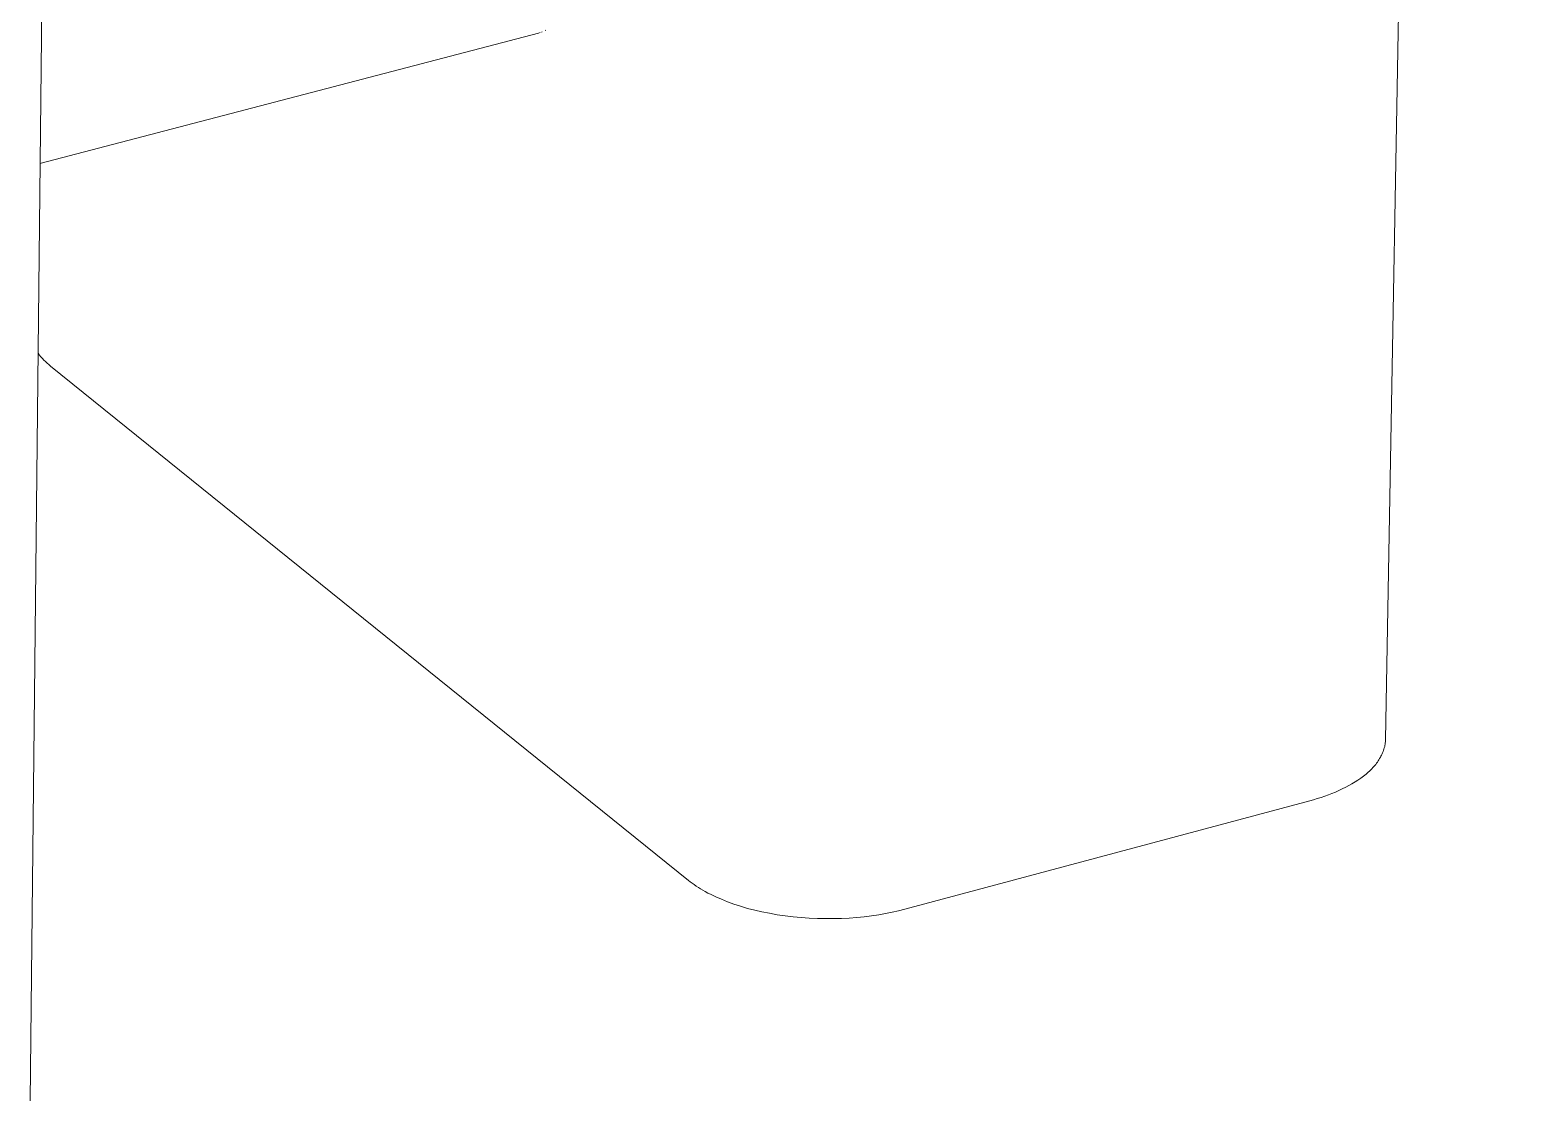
# Model space of a CAD drawing. Header units: inches. Extents: x 48 to 364, y 83 to 304.
# Drawn here: x 151.058 to 155.885, y 127.503 to 130.942 of the extents above; entities that cross this region are included whole.
import ezdxf

# ---------------------------------------------------------------- set-up
doc = ezdxf.new("R2010")
doc.units = ezdxf.units.IN
doc.header["$MEASUREMENT"] = 0
doc.layers.add('DIMS', color=7, linetype='Continuous')

# ---------------------------------------------------------------- blocks, each defined once
blk = doc.blocks.new('block 3451')
at = {"layer": 'DIMS', "color": 7, "lineweight": 18, "true_color": 0xffffff}
blk.add_lwpolyline([(152.6901, 130.9322), (152.6925, 130.9329)], dxfattribs=at)
blk = doc.blocks.new('block 3450')
at = {"layer": 'DIMS'}
blk.add_blockref('block 3451', (0, 0), dxfattribs=at)
blk = doc.blocks.new('block 3449')
at = {"layer": 'DIMS'}
blk.add_blockref('block 3450', (0, 0), dxfattribs=at)
blk = doc.blocks.new('block 3454')
at = {"layer": 'DIMS', "color": 7, "lineweight": 18, "true_color": 0xffffff}
blk.add_lwpolyline([(152.6939, 130.9336), (152.6959, 130.9343)], dxfattribs=at)
blk = doc.blocks.new('block 3453')
at = {"layer": 'DIMS'}
blk.add_blockref('block 3454', (0, 0), dxfattribs=at)
blk = doc.blocks.new('block 3452')
at = {"layer": 'DIMS'}
blk.add_blockref('block 3453', (0, 0), dxfattribs=at)
blk = doc.blocks.new('block 3460')
at = {"layer": 'DIMS', "color": 7, "lineweight": 18, "true_color": 0xffffff}
blk.add_lwpolyline([(152.6994, 130.935), (152.7014, 130.9357)], dxfattribs=at)
blk = doc.blocks.new('block 3459')
at = {"layer": 'DIMS'}
blk.add_blockref('block 3460', (0, 0), dxfattribs=at)
blk = doc.blocks.new('block 3458')
at = {"layer": 'DIMS'}
blk.add_blockref('block 3459', (0, 0), dxfattribs=at)
blk = doc.blocks.new('block 3469')
at = {"layer": 'DIMS', "color": 7, "lineweight": 18, "true_color": 0xffffff}
blk.add_lwpolyline([(152.7118, 130.9405), (152.7138, 130.9412)], dxfattribs=at)
blk = doc.blocks.new('block 3468')
at = {"layer": 'DIMS'}
blk.add_blockref('block 3469', (0, 0), dxfattribs=at)
blk = doc.blocks.new('block 3467')
at = {"layer": 'DIMS'}
blk.add_blockref('block 3468', (0, 0), dxfattribs=at)
blk = doc.blocks.new('block 3715')
at = {"layer": 'DIMS', "color": 7, "lineweight": 18, "true_color": 0xffffff}
blk.add_lwpolyline([(153.8655, 128.119), (155.1654, 128.4673)], dxfattribs=at)
blk = doc.blocks.new('block 3714')
at = {"layer": 'DIMS'}
blk.add_blockref('block 3715', (0, 0), dxfattribs=at)
blk = doc.blocks.new('block 3713')
at = {"layer": 'DIMS'}
blk.add_blockref('block 3714', (0, 0), dxfattribs=at)
blk = doc.blocks.new('block 3718')
at = {"layer": 'DIMS', "color": 7, "lineweight": 18, "true_color": 0xffffff}
blk.add_lwpolyline([(153.171, 128.2113), (153.1772, 128.2072)], dxfattribs=at)
blk = doc.blocks.new('block 3717')
at = {"layer": 'DIMS'}
blk.add_blockref('block 3718', (0, 0), dxfattribs=at)
blk = doc.blocks.new('block 3716')
at = {"layer": 'DIMS'}
blk.add_blockref('block 3717', (0, 0), dxfattribs=at)
blk = doc.blocks.new('block 3721')
at = {"layer": 'DIMS', "color": 7, "lineweight": 18, "true_color": 0xffffff}
blk.add_lwpolyline([(153.1772, 128.2072), (153.1831, 128.2023)], dxfattribs=at)
blk = doc.blocks.new('block 3720')
at = {"layer": 'DIMS'}
blk.add_blockref('block 3721', (0, 0), dxfattribs=at)
blk = doc.blocks.new('block 3719')
at = {"layer": 'DIMS'}
blk.add_blockref('block 3720', (0, 0), dxfattribs=at)
blk = doc.blocks.new('block 3724')
at = {"layer": 'DIMS', "color": 7, "lineweight": 18, "true_color": 0xffffff}
blk.add_lwpolyline([(153.1831, 128.2023), (153.1896, 128.1979)], dxfattribs=at)
blk = doc.blocks.new('block 3723')
at = {"layer": 'DIMS'}
blk.add_blockref('block 3724', (0, 0), dxfattribs=at)
blk = doc.blocks.new('block 3722')
at = {"layer": 'DIMS'}
blk.add_blockref('block 3723', (0, 0), dxfattribs=at)
blk = doc.blocks.new('block 3727')
at = {"layer": 'DIMS', "color": 7, "lineweight": 18, "true_color": 0xffffff}
blk.add_lwpolyline([(153.1896, 128.1979), (153.1958, 128.1934)], dxfattribs=at)
blk = doc.blocks.new('block 3726')
at = {"layer": 'DIMS'}
blk.add_blockref('block 3727', (0, 0), dxfattribs=at)
blk = doc.blocks.new('block 3725')
at = {"layer": 'DIMS'}
blk.add_blockref('block 3726', (0, 0), dxfattribs=at)
blk = doc.blocks.new('block 3730')
at = {"layer": 'DIMS', "color": 7, "lineweight": 18, "true_color": 0xffffff}
blk.add_lwpolyline([(153.1958, 128.1934), (153.2031, 128.1886)], dxfattribs=at)
blk = doc.blocks.new('block 3729')
at = {"layer": 'DIMS'}
blk.add_blockref('block 3730', (0, 0), dxfattribs=at)
blk = doc.blocks.new('block 3728')
at = {"layer": 'DIMS'}
blk.add_blockref('block 3729', (0, 0), dxfattribs=at)
blk = doc.blocks.new('block 3733')
at = {"layer": 'DIMS', "color": 7, "lineweight": 18, "true_color": 0xffffff}
blk.add_lwpolyline([(153.2031, 128.1886), (153.2103, 128.1841)], dxfattribs=at)
blk = doc.blocks.new('block 3732')
at = {"layer": 'DIMS'}
blk.add_blockref('block 3733', (0, 0), dxfattribs=at)
blk = doc.blocks.new('block 3731')
at = {"layer": 'DIMS'}
blk.add_blockref('block 3732', (0, 0), dxfattribs=at)
blk = doc.blocks.new('block 3736')
at = {"layer": 'DIMS', "color": 7, "lineweight": 18, "true_color": 0xffffff}
blk.add_lwpolyline([(153.2103, 128.1841), (153.2179, 128.1796)], dxfattribs=at)
blk = doc.blocks.new('block 3735')
at = {"layer": 'DIMS'}
blk.add_blockref('block 3736', (0, 0), dxfattribs=at)
blk = doc.blocks.new('block 3734')
at = {"layer": 'DIMS'}
blk.add_blockref('block 3735', (0, 0), dxfattribs=at)
blk = doc.blocks.new('block 3739')
at = {"layer": 'DIMS', "color": 7, "lineweight": 18, "true_color": 0xffffff}
blk.add_lwpolyline([(153.2179, 128.1796), (153.2254, 128.1755)], dxfattribs=at)
blk = doc.blocks.new('block 3738')
at = {"layer": 'DIMS'}
blk.add_blockref('block 3739', (0, 0), dxfattribs=at)
blk = doc.blocks.new('block 3737')
at = {"layer": 'DIMS'}
blk.add_blockref('block 3738', (0, 0), dxfattribs=at)
blk = doc.blocks.new('block 3742')
at = {"layer": 'DIMS', "color": 7, "lineweight": 18, "true_color": 0xffffff}
blk.add_lwpolyline([(153.2254, 128.1755), (153.2337, 128.171)], dxfattribs=at)
blk = doc.blocks.new('block 3741')
at = {"layer": 'DIMS'}
blk.add_blockref('block 3742', (0, 0), dxfattribs=at)
blk = doc.blocks.new('block 3740')
at = {"layer": 'DIMS'}
blk.add_blockref('block 3741', (0, 0), dxfattribs=at)
blk = doc.blocks.new('block 3745')
at = {"layer": 'DIMS', "color": 7, "lineweight": 18, "true_color": 0xffffff}
blk.add_lwpolyline([(153.2337, 128.171), (153.2416, 128.1669)], dxfattribs=at)
blk = doc.blocks.new('block 3744')
at = {"layer": 'DIMS'}
blk.add_blockref('block 3745', (0, 0), dxfattribs=at)
blk = doc.blocks.new('block 3743')
at = {"layer": 'DIMS'}
blk.add_blockref('block 3744', (0, 0), dxfattribs=at)
blk = doc.blocks.new('block 3748')
at = {"layer": 'DIMS', "color": 7, "lineweight": 18, "true_color": 0xffffff}
blk.add_lwpolyline([(153.2416, 128.1669), (153.2502, 128.1627)], dxfattribs=at)
blk = doc.blocks.new('block 3747')
at = {"layer": 'DIMS'}
blk.add_blockref('block 3748', (0, 0), dxfattribs=at)
blk = doc.blocks.new('block 3746')
at = {"layer": 'DIMS'}
blk.add_blockref('block 3747', (0, 0), dxfattribs=at)
blk = doc.blocks.new('block 3751')
at = {"layer": 'DIMS', "color": 7, "lineweight": 18, "true_color": 0xffffff}
blk.add_lwpolyline([(153.2502, 128.1627), (153.2596, 128.1582)], dxfattribs=at)
blk = doc.blocks.new('block 3750')
at = {"layer": 'DIMS'}
blk.add_blockref('block 3751', (0, 0), dxfattribs=at)
blk = doc.blocks.new('block 3749')
at = {"layer": 'DIMS'}
blk.add_blockref('block 3750', (0, 0), dxfattribs=at)
blk = doc.blocks.new('block 3754')
at = {"layer": 'DIMS', "color": 7, "lineweight": 18, "true_color": 0xffffff}
blk.add_lwpolyline([(153.2596, 128.1582), (153.2775, 128.1507)], dxfattribs=at)
blk = doc.blocks.new('block 3753')
at = {"layer": 'DIMS'}
blk.add_blockref('block 3754', (0, 0), dxfattribs=at)
blk = doc.blocks.new('block 3752')
at = {"layer": 'DIMS'}
blk.add_blockref('block 3753', (0, 0), dxfattribs=at)
blk = doc.blocks.new('block 3757')
at = {"layer": 'DIMS', "color": 7, "lineweight": 18, "true_color": 0xffffff}
blk.add_lwpolyline([(153.2775, 128.1507), (153.2971, 128.1431)], dxfattribs=at)
blk = doc.blocks.new('block 3756')
at = {"layer": 'DIMS'}
blk.add_blockref('block 3757', (0, 0), dxfattribs=at)
blk = doc.blocks.new('block 3755')
at = {"layer": 'DIMS'}
blk.add_blockref('block 3756', (0, 0), dxfattribs=at)
blk = doc.blocks.new('block 3760')
at = {"layer": 'DIMS', "color": 7, "lineweight": 18, "true_color": 0xffffff}
blk.add_lwpolyline([(153.2971, 128.1431), (153.3171, 128.1355)], dxfattribs=at)
blk = doc.blocks.new('block 3759')
at = {"layer": 'DIMS'}
blk.add_blockref('block 3760', (0, 0), dxfattribs=at)
blk = doc.blocks.new('block 3758')
at = {"layer": 'DIMS'}
blk.add_blockref('block 3759', (0, 0), dxfattribs=at)
blk = doc.blocks.new('block 3763')
at = {"layer": 'DIMS', "color": 7, "lineweight": 18, "true_color": 0xffffff}
blk.add_lwpolyline([(153.3171, 128.1355), (153.3388, 128.1286)], dxfattribs=at)
blk = doc.blocks.new('block 3762')
at = {"layer": 'DIMS'}
blk.add_blockref('block 3763', (0, 0), dxfattribs=at)
blk = doc.blocks.new('block 3761')
at = {"layer": 'DIMS'}
blk.add_blockref('block 3762', (0, 0), dxfattribs=at)
blk = doc.blocks.new('block 3766')
at = {"layer": 'DIMS', "color": 7, "lineweight": 18, "true_color": 0xffffff}
blk.add_lwpolyline([(153.3388, 128.1286), (153.3608, 128.1217)], dxfattribs=at)
blk = doc.blocks.new('block 3765')
at = {"layer": 'DIMS'}
blk.add_blockref('block 3766', (0, 0), dxfattribs=at)
blk = doc.blocks.new('block 3764')
at = {"layer": 'DIMS'}
blk.add_blockref('block 3765', (0, 0), dxfattribs=at)
blk = doc.blocks.new('block 3769')
at = {"layer": 'DIMS', "color": 7, "lineweight": 18, "true_color": 0xffffff}
blk.add_lwpolyline([(153.3608, 128.1217), (153.3839, 128.1159)], dxfattribs=at)
blk = doc.blocks.new('block 3768')
at = {"layer": 'DIMS'}
blk.add_blockref('block 3769', (0, 0), dxfattribs=at)
blk = doc.blocks.new('block 3767')
at = {"layer": 'DIMS'}
blk.add_blockref('block 3768', (0, 0), dxfattribs=at)
blk = doc.blocks.new('block 3772')
at = {"layer": 'DIMS', "color": 7, "lineweight": 18, "true_color": 0xffffff}
blk.add_lwpolyline([(153.3839, 128.1159), (153.4073, 128.1107)], dxfattribs=at)
blk = doc.blocks.new('block 3771')
at = {"layer": 'DIMS'}
blk.add_blockref('block 3772', (0, 0), dxfattribs=at)
blk = doc.blocks.new('block 3770')
at = {"layer": 'DIMS'}
blk.add_blockref('block 3771', (0, 0), dxfattribs=at)
blk = doc.blocks.new('block 3775')
at = {"layer": 'DIMS', "color": 7, "lineweight": 18, "true_color": 0xffffff}
blk.add_lwpolyline([(153.4073, 128.1107), (153.4318, 128.1059)], dxfattribs=at)
blk = doc.blocks.new('block 3774')
at = {"layer": 'DIMS'}
blk.add_blockref('block 3775', (0, 0), dxfattribs=at)
blk = doc.blocks.new('block 3773')
at = {"layer": 'DIMS'}
blk.add_blockref('block 3774', (0, 0), dxfattribs=at)
blk = doc.blocks.new('block 3778')
at = {"layer": 'DIMS', "color": 7, "lineweight": 18, "true_color": 0xffffff}
blk.add_lwpolyline([(153.4318, 128.1059), (153.4566, 128.1014)], dxfattribs=at)
blk = doc.blocks.new('block 3777')
at = {"layer": 'DIMS'}
blk.add_blockref('block 3778', (0, 0), dxfattribs=at)
blk = doc.blocks.new('block 3776')
at = {"layer": 'DIMS'}
blk.add_blockref('block 3777', (0, 0), dxfattribs=at)
blk = doc.blocks.new('block 3781')
at = {"layer": 'DIMS', "color": 7, "lineweight": 18, "true_color": 0xffffff}
blk.add_lwpolyline([(153.4566, 128.1014), (153.4814, 128.0976)], dxfattribs=at)
blk = doc.blocks.new('block 3780')
at = {"layer": 'DIMS'}
blk.add_blockref('block 3781', (0, 0), dxfattribs=at)
blk = doc.blocks.new('block 3779')
at = {"layer": 'DIMS'}
blk.add_blockref('block 3780', (0, 0), dxfattribs=at)
blk = doc.blocks.new('block 3784')
at = {"layer": 'DIMS', "color": 7, "lineweight": 18, "true_color": 0xffffff}
blk.add_lwpolyline([(153.4814, 128.0976), (153.5076, 128.0949)], dxfattribs=at)
blk = doc.blocks.new('block 3783')
at = {"layer": 'DIMS'}
blk.add_blockref('block 3784', (0, 0), dxfattribs=at)
blk = doc.blocks.new('block 3782')
at = {"layer": 'DIMS'}
blk.add_blockref('block 3783', (0, 0), dxfattribs=at)
blk = doc.blocks.new('block 3787')
at = {"layer": 'DIMS', "color": 7, "lineweight": 18, "true_color": 0xffffff}
blk.add_lwpolyline([(153.5076, 128.0949), (153.5334, 128.0921)], dxfattribs=at)
blk = doc.blocks.new('block 3786')
at = {"layer": 'DIMS'}
blk.add_blockref('block 3787', (0, 0), dxfattribs=at)
blk = doc.blocks.new('block 3785')
at = {"layer": 'DIMS'}
blk.add_blockref('block 3786', (0, 0), dxfattribs=at)
blk = doc.blocks.new('block 3790')
at = {"layer": 'DIMS', "color": 7, "lineweight": 18, "true_color": 0xffffff}
blk.add_lwpolyline([(153.5334, 128.0921), (153.5593, 128.0907)], dxfattribs=at)
blk = doc.blocks.new('block 3789')
at = {"layer": 'DIMS'}
blk.add_blockref('block 3790', (0, 0), dxfattribs=at)
blk = doc.blocks.new('block 3788')
at = {"layer": 'DIMS'}
blk.add_blockref('block 3789', (0, 0), dxfattribs=at)
blk = doc.blocks.new('block 3793')
at = {"layer": 'DIMS', "color": 7, "lineweight": 18, "true_color": 0xffffff}
blk.add_lwpolyline([(153.5593, 128.0907), (153.5851, 128.0893)], dxfattribs=at)
blk = doc.blocks.new('block 3792')
at = {"layer": 'DIMS'}
blk.add_blockref('block 3793', (0, 0), dxfattribs=at)
blk = doc.blocks.new('block 3791')
at = {"layer": 'DIMS'}
blk.add_blockref('block 3792', (0, 0), dxfattribs=at)
blk = doc.blocks.new('block 3796')
at = {"layer": 'DIMS', "color": 7, "lineweight": 18, "true_color": 0xffffff}
blk.add_lwpolyline([(153.5851, 128.0893), (153.611, 128.0887)], dxfattribs=at)
blk = doc.blocks.new('block 3795')
at = {"layer": 'DIMS'}
blk.add_blockref('block 3796', (0, 0), dxfattribs=at)
blk = doc.blocks.new('block 3794')
at = {"layer": 'DIMS'}
blk.add_blockref('block 3795', (0, 0), dxfattribs=at)
blk = doc.blocks.new('block 3799')
at = {"layer": 'DIMS', "color": 7, "lineweight": 18, "true_color": 0xffffff}
blk.add_lwpolyline([(153.611, 128.0887), (153.6364, 128.0887)], dxfattribs=at)
blk = doc.blocks.new('block 3798')
at = {"layer": 'DIMS'}
blk.add_blockref('block 3799', (0, 0), dxfattribs=at)
blk = doc.blocks.new('block 3797')
at = {"layer": 'DIMS'}
blk.add_blockref('block 3798', (0, 0), dxfattribs=at)
blk = doc.blocks.new('block 3802')
at = {"layer": 'DIMS', "color": 7, "lineweight": 18, "true_color": 0xffffff}
blk.add_lwpolyline([(153.6364, 128.0887), (153.6623, 128.0893)], dxfattribs=at)
blk = doc.blocks.new('block 3801')
at = {"layer": 'DIMS'}
blk.add_blockref('block 3802', (0, 0), dxfattribs=at)
blk = doc.blocks.new('block 3800')
at = {"layer": 'DIMS'}
blk.add_blockref('block 3801', (0, 0), dxfattribs=at)
blk = doc.blocks.new('block 3805')
at = {"layer": 'DIMS', "color": 7, "lineweight": 18, "true_color": 0xffffff}
blk.add_lwpolyline([(153.6623, 128.0893), (153.6874, 128.0907)], dxfattribs=at)
blk = doc.blocks.new('block 3804')
at = {"layer": 'DIMS'}
blk.add_blockref('block 3805', (0, 0), dxfattribs=at)
blk = doc.blocks.new('block 3803')
at = {"layer": 'DIMS'}
blk.add_blockref('block 3804', (0, 0), dxfattribs=at)
blk = doc.blocks.new('block 3808')
at = {"layer": 'DIMS', "color": 7, "lineweight": 18, "true_color": 0xffffff}
blk.add_lwpolyline([(153.6874, 128.0907), (153.7119, 128.0921)], dxfattribs=at)
blk = doc.blocks.new('block 3807')
at = {"layer": 'DIMS'}
blk.add_blockref('block 3808', (0, 0), dxfattribs=at)
blk = doc.blocks.new('block 3806')
at = {"layer": 'DIMS'}
blk.add_blockref('block 3807', (0, 0), dxfattribs=at)
blk = doc.blocks.new('block 3811')
at = {"layer": 'DIMS', "color": 7, "lineweight": 18, "true_color": 0xffffff}
blk.add_lwpolyline([(153.7119, 128.0921), (153.7353, 128.0949)], dxfattribs=at)
blk = doc.blocks.new('block 3810')
at = {"layer": 'DIMS'}
blk.add_blockref('block 3811', (0, 0), dxfattribs=at)
blk = doc.blocks.new('block 3809')
at = {"layer": 'DIMS'}
blk.add_blockref('block 3810', (0, 0), dxfattribs=at)
blk = doc.blocks.new('block 3814')
at = {"layer": 'DIMS', "color": 7, "lineweight": 18, "true_color": 0xffffff}
blk.add_lwpolyline([(153.7353, 128.0949), (153.7591, 128.0976)], dxfattribs=at)
blk = doc.blocks.new('block 3813')
at = {"layer": 'DIMS'}
blk.add_blockref('block 3814', (0, 0), dxfattribs=at)
blk = doc.blocks.new('block 3812')
at = {"layer": 'DIMS'}
blk.add_blockref('block 3813', (0, 0), dxfattribs=at)
blk = doc.blocks.new('block 3817')
at = {"layer": 'DIMS', "color": 7, "lineweight": 18, "true_color": 0xffffff}
blk.add_lwpolyline([(153.7591, 128.0976), (153.7822, 128.1011)], dxfattribs=at)
blk = doc.blocks.new('block 3816')
at = {"layer": 'DIMS'}
blk.add_blockref('block 3817', (0, 0), dxfattribs=at)
blk = doc.blocks.new('block 3815')
at = {"layer": 'DIMS'}
blk.add_blockref('block 3816', (0, 0), dxfattribs=at)
blk = doc.blocks.new('block 3820')
at = {"layer": 'DIMS', "color": 7, "lineweight": 18, "true_color": 0xffffff}
blk.add_lwpolyline([(153.7822, 128.1011), (153.8039, 128.1052)], dxfattribs=at)
blk = doc.blocks.new('block 3819')
at = {"layer": 'DIMS'}
blk.add_blockref('block 3820', (0, 0), dxfattribs=at)
blk = doc.blocks.new('block 3818')
at = {"layer": 'DIMS'}
blk.add_blockref('block 3819', (0, 0), dxfattribs=at)
blk = doc.blocks.new('block 3823')
at = {"layer": 'DIMS', "color": 7, "lineweight": 18, "true_color": 0xffffff}
blk.add_lwpolyline([(153.8039, 128.1052), (153.8249, 128.1093)], dxfattribs=at)
blk = doc.blocks.new('block 3822')
at = {"layer": 'DIMS'}
blk.add_blockref('block 3823', (0, 0), dxfattribs=at)
blk = doc.blocks.new('block 3821')
at = {"layer": 'DIMS'}
blk.add_blockref('block 3822', (0, 0), dxfattribs=at)
blk = doc.blocks.new('block 3826')
at = {"layer": 'DIMS', "color": 7, "lineweight": 18, "true_color": 0xffffff}
blk.add_lwpolyline([(153.8249, 128.1093), (153.8456, 128.1138)], dxfattribs=at)
blk = doc.blocks.new('block 3825')
at = {"layer": 'DIMS'}
blk.add_blockref('block 3826', (0, 0), dxfattribs=at)
blk = doc.blocks.new('block 3824')
at = {"layer": 'DIMS'}
blk.add_blockref('block 3825', (0, 0), dxfattribs=at)
blk = doc.blocks.new('block 3829')
at = {"layer": 'DIMS', "color": 7, "lineweight": 18, "true_color": 0xffffff}
blk.add_lwpolyline([(153.8456, 128.1138), (153.8655, 128.119)], dxfattribs=at)
blk = doc.blocks.new('block 3828')
at = {"layer": 'DIMS'}
blk.add_blockref('block 3829', (0, 0), dxfattribs=at)
blk = doc.blocks.new('block 3827')
at = {"layer": 'DIMS'}
blk.add_blockref('block 3828', (0, 0), dxfattribs=at)
blk = doc.blocks.new('block 3832')
at = {"layer": 'DIMS', "color": 7, "lineweight": 18, "true_color": 0xffffff}
blk.add_lwpolyline([(151.1239, 129.8629), (153.171, 128.2113)], dxfattribs=at)
blk = doc.blocks.new('block 3831')
at = {"layer": 'DIMS'}
blk.add_blockref('block 3832', (0, 0), dxfattribs=at)
blk = doc.blocks.new('block 3830')
at = {"layer": 'DIMS'}
blk.add_blockref('block 3831', (0, 0), dxfattribs=at)
blk = doc.blocks.new('block 3835')
at = {"layer": 'DIMS', "color": 7, "lineweight": 18, "true_color": 0xffffff}
blk.add_lwpolyline([(151.0836, 129.9039), (151.0878, 129.8987)], dxfattribs=at)
blk = doc.blocks.new('block 3834')
at = {"layer": 'DIMS'}
blk.add_blockref('block 3835', (0, 0), dxfattribs=at)
blk = doc.blocks.new('block 3833')
at = {"layer": 'DIMS'}
blk.add_blockref('block 3834', (0, 0), dxfattribs=at)
blk = doc.blocks.new('block 3838')
at = {"layer": 'DIMS', "color": 7, "lineweight": 18, "true_color": 0xffffff}
blk.add_lwpolyline([(151.0878, 129.8987), (151.0929, 129.8925)], dxfattribs=at)
blk = doc.blocks.new('block 3837')
at = {"layer": 'DIMS'}
blk.add_blockref('block 3838', (0, 0), dxfattribs=at)
blk = doc.blocks.new('block 3836')
at = {"layer": 'DIMS'}
blk.add_blockref('block 3837', (0, 0), dxfattribs=at)
blk = doc.blocks.new('block 3841')
at = {"layer": 'DIMS', "color": 7, "lineweight": 18, "true_color": 0xffffff}
blk.add_lwpolyline([(151.0929, 129.8925), (151.0978, 129.8877)], dxfattribs=at)
blk = doc.blocks.new('block 3840')
at = {"layer": 'DIMS'}
blk.add_blockref('block 3841', (0, 0), dxfattribs=at)
blk = doc.blocks.new('block 3839')
at = {"layer": 'DIMS'}
blk.add_blockref('block 3840', (0, 0), dxfattribs=at)
blk = doc.blocks.new('block 3844')
at = {"layer": 'DIMS', "color": 7, "lineweight": 18, "true_color": 0xffffff}
blk.add_lwpolyline([(151.0978, 129.8877), (151.1026, 129.8822)], dxfattribs=at)
blk = doc.blocks.new('block 3843')
at = {"layer": 'DIMS'}
blk.add_blockref('block 3844', (0, 0), dxfattribs=at)
blk = doc.blocks.new('block 3842')
at = {"layer": 'DIMS'}
blk.add_blockref('block 3843', (0, 0), dxfattribs=at)
blk = doc.blocks.new('block 3847')
at = {"layer": 'DIMS', "color": 7, "lineweight": 18, "true_color": 0xffffff}
blk.add_lwpolyline([(151.1026, 129.8822), (151.1077, 129.8773)], dxfattribs=at)
blk = doc.blocks.new('block 3846')
at = {"layer": 'DIMS'}
blk.add_blockref('block 3847', (0, 0), dxfattribs=at)
blk = doc.blocks.new('block 3845')
at = {"layer": 'DIMS'}
blk.add_blockref('block 3846', (0, 0), dxfattribs=at)
blk = doc.blocks.new('block 3850')
at = {"layer": 'DIMS', "color": 7, "lineweight": 18, "true_color": 0xffffff}
blk.add_lwpolyline([(151.1077, 129.8773), (151.1129, 129.8718)], dxfattribs=at)
blk = doc.blocks.new('block 3849')
at = {"layer": 'DIMS'}
blk.add_blockref('block 3850', (0, 0), dxfattribs=at)
blk = doc.blocks.new('block 3848')
at = {"layer": 'DIMS'}
blk.add_blockref('block 3849', (0, 0), dxfattribs=at)
blk = doc.blocks.new('block 3853')
at = {"layer": 'DIMS', "color": 7, "lineweight": 18, "true_color": 0xffffff}
blk.add_lwpolyline([(151.1129, 129.8718), (151.1184, 129.8677)], dxfattribs=at)
blk = doc.blocks.new('block 3852')
at = {"layer": 'DIMS'}
blk.add_blockref('block 3853', (0, 0), dxfattribs=at)
blk = doc.blocks.new('block 3851')
at = {"layer": 'DIMS'}
blk.add_blockref('block 3852', (0, 0), dxfattribs=at)
blk = doc.blocks.new('block 3856')
at = {"layer": 'DIMS', "color": 7, "lineweight": 18, "true_color": 0xffffff}
blk.add_lwpolyline([(151.1184, 129.8677), (151.1239, 129.8629)], dxfattribs=at)
blk = doc.blocks.new('block 3855')
at = {"layer": 'DIMS'}
blk.add_blockref('block 3856', (0, 0), dxfattribs=at)
blk = doc.blocks.new('block 3854')
at = {"layer": 'DIMS'}
blk.add_blockref('block 3855', (0, 0), dxfattribs=at)
blk = doc.blocks.new('block 3859')
at = {"layer": 'DIMS', "color": 7, "lineweight": 18, "true_color": 0xffffff}
blk.add_lwpolyline([(155.4086, 128.6643), (155.4083, 128.6605)], dxfattribs=at)
blk = doc.blocks.new('block 3858')
at = {"layer": 'DIMS'}
blk.add_blockref('block 3859', (0, 0), dxfattribs=at)
blk = doc.blocks.new('block 3857')
at = {"layer": 'DIMS'}
blk.add_blockref('block 3858', (0, 0), dxfattribs=at)
blk = doc.blocks.new('block 3862')
at = {"layer": 'DIMS', "color": 7, "lineweight": 18, "true_color": 0xffffff}
blk.add_lwpolyline([(155.4083, 128.6605), (155.4083, 128.6564)], dxfattribs=at)
blk = doc.blocks.new('block 3861')
at = {"layer": 'DIMS'}
blk.add_blockref('block 3862', (0, 0), dxfattribs=at)
blk = doc.blocks.new('block 3860')
at = {"layer": 'DIMS'}
blk.add_blockref('block 3861', (0, 0), dxfattribs=at)
blk = doc.blocks.new('block 3865')
at = {"layer": 'DIMS', "color": 7, "lineweight": 18, "true_color": 0xffffff}
blk.add_lwpolyline([(155.4083, 128.6564), (155.4076, 128.653)], dxfattribs=at)
blk = doc.blocks.new('block 3864')
at = {"layer": 'DIMS'}
blk.add_blockref('block 3865', (0, 0), dxfattribs=at)
blk = doc.blocks.new('block 3863')
at = {"layer": 'DIMS'}
blk.add_blockref('block 3864', (0, 0), dxfattribs=at)
blk = doc.blocks.new('block 3868')
at = {"layer": 'DIMS', "color": 7, "lineweight": 18, "true_color": 0xffffff}
blk.add_lwpolyline([(155.4076, 128.653), (155.4076, 128.6488)], dxfattribs=at)
blk = doc.blocks.new('block 3867')
at = {"layer": 'DIMS'}
blk.add_blockref('block 3868', (0, 0), dxfattribs=at)
blk = doc.blocks.new('block 3866')
at = {"layer": 'DIMS'}
blk.add_blockref('block 3867', (0, 0), dxfattribs=at)
blk = doc.blocks.new('block 3871')
at = {"layer": 'DIMS', "color": 7, "lineweight": 18, "true_color": 0xffffff}
blk.add_lwpolyline([(155.4076, 128.6488), (155.4069, 128.6447)], dxfattribs=at)
blk = doc.blocks.new('block 3870')
at = {"layer": 'DIMS'}
blk.add_blockref('block 3871', (0, 0), dxfattribs=at)
blk = doc.blocks.new('block 3869')
at = {"layer": 'DIMS'}
blk.add_blockref('block 3870', (0, 0), dxfattribs=at)
blk = doc.blocks.new('block 3874')
at = {"layer": 'DIMS', "color": 7, "lineweight": 18, "true_color": 0xffffff}
blk.add_lwpolyline([(155.4069, 128.6447), (155.4062, 128.6412)], dxfattribs=at)
blk = doc.blocks.new('block 3873')
at = {"layer": 'DIMS'}
blk.add_blockref('block 3874', (0, 0), dxfattribs=at)
blk = doc.blocks.new('block 3872')
at = {"layer": 'DIMS'}
blk.add_blockref('block 3873', (0, 0), dxfattribs=at)
blk = doc.blocks.new('block 3877')
at = {"layer": 'DIMS', "color": 7, "lineweight": 18, "true_color": 0xffffff}
blk.add_lwpolyline([(155.4062, 128.6412), (155.4048, 128.6371)], dxfattribs=at)
blk = doc.blocks.new('block 3876')
at = {"layer": 'DIMS'}
blk.add_blockref('block 3877', (0, 0), dxfattribs=at)
blk = doc.blocks.new('block 3875')
at = {"layer": 'DIMS'}
blk.add_blockref('block 3876', (0, 0), dxfattribs=at)
blk = doc.blocks.new('block 3880')
at = {"layer": 'DIMS', "color": 7, "lineweight": 18, "true_color": 0xffffff}
blk.add_lwpolyline([(155.4048, 128.6371), (155.4034, 128.633)], dxfattribs=at)
blk = doc.blocks.new('block 3879')
at = {"layer": 'DIMS'}
blk.add_blockref('block 3880', (0, 0), dxfattribs=at)
blk = doc.blocks.new('block 3878')
at = {"layer": 'DIMS'}
blk.add_blockref('block 3879', (0, 0), dxfattribs=at)
blk = doc.blocks.new('block 3883')
at = {"layer": 'DIMS', "color": 7, "lineweight": 18, "true_color": 0xffffff}
blk.add_lwpolyline([(155.4034, 128.633), (155.4024, 128.6295)], dxfattribs=at)
blk = doc.blocks.new('block 3882')
at = {"layer": 'DIMS'}
blk.add_blockref('block 3883', (0, 0), dxfattribs=at)
blk = doc.blocks.new('block 3881')
at = {"layer": 'DIMS'}
blk.add_blockref('block 3882', (0, 0), dxfattribs=at)
blk = doc.blocks.new('block 3886')
at = {"layer": 'DIMS', "color": 7, "lineweight": 18, "true_color": 0xffffff}
blk.add_lwpolyline([(155.4024, 128.6295), (155.401, 128.6254)], dxfattribs=at)
blk = doc.blocks.new('block 3885')
at = {"layer": 'DIMS'}
blk.add_blockref('block 3886', (0, 0), dxfattribs=at)
blk = doc.blocks.new('block 3884')
at = {"layer": 'DIMS'}
blk.add_blockref('block 3885', (0, 0), dxfattribs=at)
blk = doc.blocks.new('block 3889')
at = {"layer": 'DIMS', "color": 7, "lineweight": 18, "true_color": 0xffffff}
blk.add_lwpolyline([(155.401, 128.6254), (155.3993, 128.6216)], dxfattribs=at)
blk = doc.blocks.new('block 3888')
at = {"layer": 'DIMS'}
blk.add_blockref('block 3889', (0, 0), dxfattribs=at)
blk = doc.blocks.new('block 3887')
at = {"layer": 'DIMS'}
blk.add_blockref('block 3888', (0, 0), dxfattribs=at)
blk = doc.blocks.new('block 3892')
at = {"layer": 'DIMS', "color": 7, "lineweight": 18, "true_color": 0xffffff}
blk.add_lwpolyline([(155.3993, 128.6216), (155.3979, 128.6178)], dxfattribs=at)
blk = doc.blocks.new('block 3891')
at = {"layer": 'DIMS'}
blk.add_blockref('block 3892', (0, 0), dxfattribs=at)
blk = doc.blocks.new('block 3890')
at = {"layer": 'DIMS'}
blk.add_blockref('block 3891', (0, 0), dxfattribs=at)
blk = doc.blocks.new('block 3895')
at = {"layer": 'DIMS', "color": 7, "lineweight": 18, "true_color": 0xffffff}
blk.add_lwpolyline([(155.3979, 128.6178), (155.3962, 128.614)], dxfattribs=at)
blk = doc.blocks.new('block 3894')
at = {"layer": 'DIMS'}
blk.add_blockref('block 3895', (0, 0), dxfattribs=at)
blk = doc.blocks.new('block 3893')
at = {"layer": 'DIMS'}
blk.add_blockref('block 3894', (0, 0), dxfattribs=at)
blk = doc.blocks.new('block 3898')
at = {"layer": 'DIMS', "color": 7, "lineweight": 18, "true_color": 0xffffff}
blk.add_lwpolyline([(155.3962, 128.614), (155.3941, 128.6102)], dxfattribs=at)
blk = doc.blocks.new('block 3897')
at = {"layer": 'DIMS'}
blk.add_blockref('block 3898', (0, 0), dxfattribs=at)
blk = doc.blocks.new('block 3896')
at = {"layer": 'DIMS'}
blk.add_blockref('block 3897', (0, 0), dxfattribs=at)
blk = doc.blocks.new('block 3901')
at = {"layer": 'DIMS', "color": 7, "lineweight": 18, "true_color": 0xffffff}
blk.add_lwpolyline([(155.3941, 128.6102), (155.3921, 128.6068)], dxfattribs=at)
blk = doc.blocks.new('block 3900')
at = {"layer": 'DIMS'}
blk.add_blockref('block 3901', (0, 0), dxfattribs=at)
blk = doc.blocks.new('block 3899')
at = {"layer": 'DIMS'}
blk.add_blockref('block 3900', (0, 0), dxfattribs=at)
blk = doc.blocks.new('block 3904')
at = {"layer": 'DIMS', "color": 7, "lineweight": 18, "true_color": 0xffffff}
blk.add_lwpolyline([(155.3921, 128.6068), (155.3897, 128.6027)], dxfattribs=at)
blk = doc.blocks.new('block 3903')
at = {"layer": 'DIMS'}
blk.add_blockref('block 3904', (0, 0), dxfattribs=at)
blk = doc.blocks.new('block 3902')
at = {"layer": 'DIMS'}
blk.add_blockref('block 3903', (0, 0), dxfattribs=at)
blk = doc.blocks.new('block 3907')
at = {"layer": 'DIMS', "color": 7, "lineweight": 18, "true_color": 0xffffff}
blk.add_lwpolyline([(155.3897, 128.6027), (155.3876, 128.5989)], dxfattribs=at)
blk = doc.blocks.new('block 3906')
at = {"layer": 'DIMS'}
blk.add_blockref('block 3907', (0, 0), dxfattribs=at)
blk = doc.blocks.new('block 3905')
at = {"layer": 'DIMS'}
blk.add_blockref('block 3906', (0, 0), dxfattribs=at)
blk = doc.blocks.new('block 3910')
at = {"layer": 'DIMS', "color": 7, "lineweight": 18, "true_color": 0xffffff}
blk.add_lwpolyline([(155.3876, 128.5989), (155.3848, 128.5951)], dxfattribs=at)
blk = doc.blocks.new('block 3909')
at = {"layer": 'DIMS'}
blk.add_blockref('block 3910', (0, 0), dxfattribs=at)
blk = doc.blocks.new('block 3908')
at = {"layer": 'DIMS'}
blk.add_blockref('block 3909', (0, 0), dxfattribs=at)
blk = doc.blocks.new('block 3913')
at = {"layer": 'DIMS', "color": 7, "lineweight": 18, "true_color": 0xffffff}
blk.add_lwpolyline([(155.3848, 128.5951), (155.3828, 128.5916)], dxfattribs=at)
blk = doc.blocks.new('block 3912')
at = {"layer": 'DIMS'}
blk.add_blockref('block 3913', (0, 0), dxfattribs=at)
blk = doc.blocks.new('block 3911')
at = {"layer": 'DIMS'}
blk.add_blockref('block 3912', (0, 0), dxfattribs=at)
blk = doc.blocks.new('block 3916')
at = {"layer": 'DIMS', "color": 7, "lineweight": 18, "true_color": 0xffffff}
blk.add_lwpolyline([(155.3828, 128.5916), (155.3793, 128.5882)], dxfattribs=at)
blk = doc.blocks.new('block 3915')
at = {"layer": 'DIMS'}
blk.add_blockref('block 3916', (0, 0), dxfattribs=at)
blk = doc.blocks.new('block 3914')
at = {"layer": 'DIMS'}
blk.add_blockref('block 3915', (0, 0), dxfattribs=at)
blk = doc.blocks.new('block 3919')
at = {"layer": 'DIMS', "color": 7, "lineweight": 18, "true_color": 0xffffff}
blk.add_lwpolyline([(155.3793, 128.5882), (155.3773, 128.5841)], dxfattribs=at)
blk = doc.blocks.new('block 3918')
at = {"layer": 'DIMS'}
blk.add_blockref('block 3919', (0, 0), dxfattribs=at)
blk = doc.blocks.new('block 3917')
at = {"layer": 'DIMS'}
blk.add_blockref('block 3918', (0, 0), dxfattribs=at)
blk = doc.blocks.new('block 3922')
at = {"layer": 'DIMS', "color": 7, "lineweight": 18, "true_color": 0xffffff}
blk.add_lwpolyline([(155.3773, 128.5841), (155.3742, 128.5806)], dxfattribs=at)
blk = doc.blocks.new('block 3921')
at = {"layer": 'DIMS'}
blk.add_blockref('block 3922', (0, 0), dxfattribs=at)
blk = doc.blocks.new('block 3920')
at = {"layer": 'DIMS'}
blk.add_blockref('block 3921', (0, 0), dxfattribs=at)
blk = doc.blocks.new('block 3925')
at = {"layer": 'DIMS', "color": 7, "lineweight": 18, "true_color": 0xffffff}
blk.add_lwpolyline([(155.3742, 128.5806), (155.3714, 128.5772)], dxfattribs=at)
blk = doc.blocks.new('block 3924')
at = {"layer": 'DIMS'}
blk.add_blockref('block 3925', (0, 0), dxfattribs=at)
blk = doc.blocks.new('block 3923')
at = {"layer": 'DIMS'}
blk.add_blockref('block 3924', (0, 0), dxfattribs=at)
blk = doc.blocks.new('block 3928')
at = {"layer": 'DIMS', "color": 7, "lineweight": 18, "true_color": 0xffffff}
blk.add_lwpolyline([(155.3714, 128.5772), (155.3676, 128.5737)], dxfattribs=at)
blk = doc.blocks.new('block 3927')
at = {"layer": 'DIMS'}
blk.add_blockref('block 3928', (0, 0), dxfattribs=at)
blk = doc.blocks.new('block 3926')
at = {"layer": 'DIMS'}
blk.add_blockref('block 3927', (0, 0), dxfattribs=at)
blk = doc.blocks.new('block 3931')
at = {"layer": 'DIMS', "color": 7, "lineweight": 18, "true_color": 0xffffff}
blk.add_lwpolyline([(155.3676, 128.5737), (155.3645, 128.5696)], dxfattribs=at)
blk = doc.blocks.new('block 3930')
at = {"layer": 'DIMS'}
blk.add_blockref('block 3931', (0, 0), dxfattribs=at)
blk = doc.blocks.new('block 3929')
at = {"layer": 'DIMS'}
blk.add_blockref('block 3930', (0, 0), dxfattribs=at)
blk = doc.blocks.new('block 3934')
at = {"layer": 'DIMS', "color": 7, "lineweight": 18, "true_color": 0xffffff}
blk.add_lwpolyline([(155.3645, 128.5696), (155.3611, 128.5661)], dxfattribs=at)
blk = doc.blocks.new('block 3933')
at = {"layer": 'DIMS'}
blk.add_blockref('block 3934', (0, 0), dxfattribs=at)
blk = doc.blocks.new('block 3932')
at = {"layer": 'DIMS'}
blk.add_blockref('block 3933', (0, 0), dxfattribs=at)
blk = doc.blocks.new('block 3937')
at = {"layer": 'DIMS', "color": 7, "lineweight": 18, "true_color": 0xffffff}
blk.add_lwpolyline([(155.3611, 128.5661), (155.3573, 128.5627)], dxfattribs=at)
blk = doc.blocks.new('block 3936')
at = {"layer": 'DIMS'}
blk.add_blockref('block 3937', (0, 0), dxfattribs=at)
blk = doc.blocks.new('block 3935')
at = {"layer": 'DIMS'}
blk.add_blockref('block 3936', (0, 0), dxfattribs=at)
blk = doc.blocks.new('block 3940')
at = {"layer": 'DIMS', "color": 7, "lineweight": 18, "true_color": 0xffffff}
blk.add_lwpolyline([(155.3573, 128.5627), (155.3535, 128.5593)], dxfattribs=at)
blk = doc.blocks.new('block 3939')
at = {"layer": 'DIMS'}
blk.add_blockref('block 3940', (0, 0), dxfattribs=at)
blk = doc.blocks.new('block 3938')
at = {"layer": 'DIMS'}
blk.add_blockref('block 3939', (0, 0), dxfattribs=at)
blk = doc.blocks.new('block 3943')
at = {"layer": 'DIMS', "color": 7, "lineweight": 18, "true_color": 0xffffff}
blk.add_lwpolyline([(155.3535, 128.5593), (155.3497, 128.5561)], dxfattribs=at)
blk = doc.blocks.new('block 3942')
at = {"layer": 'DIMS'}
blk.add_blockref('block 3943', (0, 0), dxfattribs=at)
blk = doc.blocks.new('block 3941')
at = {"layer": 'DIMS'}
blk.add_blockref('block 3942', (0, 0), dxfattribs=at)
blk = doc.blocks.new('block 3946')
at = {"layer": 'DIMS', "color": 7, "lineweight": 18, "true_color": 0xffffff}
blk.add_lwpolyline([(155.3497, 128.5561), (155.3462, 128.553)], dxfattribs=at)
blk = doc.blocks.new('block 3945')
at = {"layer": 'DIMS'}
blk.add_blockref('block 3946', (0, 0), dxfattribs=at)
blk = doc.blocks.new('block 3944')
at = {"layer": 'DIMS'}
blk.add_blockref('block 3945', (0, 0), dxfattribs=at)
blk = doc.blocks.new('block 3949')
at = {"layer": 'DIMS', "color": 7, "lineweight": 18, "true_color": 0xffffff}
blk.add_lwpolyline([(155.3462, 128.553), (155.3418, 128.5493)], dxfattribs=at)
blk = doc.blocks.new('block 3948')
at = {"layer": 'DIMS'}
blk.add_blockref('block 3949', (0, 0), dxfattribs=at)
blk = doc.blocks.new('block 3947')
at = {"layer": 'DIMS'}
blk.add_blockref('block 3948', (0, 0), dxfattribs=at)
blk = doc.blocks.new('block 3952')
at = {"layer": 'DIMS', "color": 7, "lineweight": 18, "true_color": 0xffffff}
blk.add_lwpolyline([(155.3418, 128.5493), (155.338, 128.5462)], dxfattribs=at)
blk = doc.blocks.new('block 3951')
at = {"layer": 'DIMS'}
blk.add_blockref('block 3952', (0, 0), dxfattribs=at)
blk = doc.blocks.new('block 3950')
at = {"layer": 'DIMS'}
blk.add_blockref('block 3951', (0, 0), dxfattribs=at)
blk = doc.blocks.new('block 3955')
at = {"layer": 'DIMS', "color": 7, "lineweight": 18, "true_color": 0xffffff}
blk.add_lwpolyline([(155.338, 128.5462), (155.3335, 128.5434)], dxfattribs=at)
blk = doc.blocks.new('block 3954')
at = {"layer": 'DIMS'}
blk.add_blockref('block 3955', (0, 0), dxfattribs=at)
blk = doc.blocks.new('block 3953')
at = {"layer": 'DIMS'}
blk.add_blockref('block 3954', (0, 0), dxfattribs=at)
blk = doc.blocks.new('block 3958')
at = {"layer": 'DIMS', "color": 7, "lineweight": 18, "true_color": 0xffffff}
blk.add_lwpolyline([(155.3335, 128.5434), (155.329, 128.54)], dxfattribs=at)
blk = doc.blocks.new('block 3957')
at = {"layer": 'DIMS'}
blk.add_blockref('block 3958', (0, 0), dxfattribs=at)
blk = doc.blocks.new('block 3956')
at = {"layer": 'DIMS'}
blk.add_blockref('block 3957', (0, 0), dxfattribs=at)
blk = doc.blocks.new('block 3961')
at = {"layer": 'DIMS', "color": 7, "lineweight": 18, "true_color": 0xffffff}
blk.add_lwpolyline([(155.329, 128.54), (155.3201, 128.5338)], dxfattribs=at)
blk = doc.blocks.new('block 3960')
at = {"layer": 'DIMS'}
blk.add_blockref('block 3961', (0, 0), dxfattribs=at)
blk = doc.blocks.new('block 3959')
at = {"layer": 'DIMS'}
blk.add_blockref('block 3960', (0, 0), dxfattribs=at)
blk = doc.blocks.new('block 3964')
at = {"layer": 'DIMS', "color": 7, "lineweight": 18, "true_color": 0xffffff}
blk.add_lwpolyline([(155.3201, 128.5338), (155.3111, 128.5276)], dxfattribs=at)
blk = doc.blocks.new('block 3963')
at = {"layer": 'DIMS'}
blk.add_blockref('block 3964', (0, 0), dxfattribs=at)
blk = doc.blocks.new('block 3962')
at = {"layer": 'DIMS'}
blk.add_blockref('block 3963', (0, 0), dxfattribs=at)
blk = doc.blocks.new('block 3967')
at = {"layer": 'DIMS', "color": 7, "lineweight": 18, "true_color": 0xffffff}
blk.add_lwpolyline([(155.3111, 128.5276), (155.3011, 128.522)], dxfattribs=at)
blk = doc.blocks.new('block 3966')
at = {"layer": 'DIMS'}
blk.add_blockref('block 3967', (0, 0), dxfattribs=at)
blk = doc.blocks.new('block 3965')
at = {"layer": 'DIMS'}
blk.add_blockref('block 3966', (0, 0), dxfattribs=at)
blk = doc.blocks.new('block 3970')
at = {"layer": 'DIMS', "color": 7, "lineweight": 18, "true_color": 0xffffff}
blk.add_lwpolyline([(155.3011, 128.522), (155.2911, 128.5158)], dxfattribs=at)
blk = doc.blocks.new('block 3969')
at = {"layer": 'DIMS'}
blk.add_blockref('block 3970', (0, 0), dxfattribs=at)
blk = doc.blocks.new('block 3968')
at = {"layer": 'DIMS'}
blk.add_blockref('block 3969', (0, 0), dxfattribs=at)
blk = doc.blocks.new('block 3973')
at = {"layer": 'DIMS', "color": 7, "lineweight": 18, "true_color": 0xffffff}
blk.add_lwpolyline([(155.2911, 128.5158), (155.2811, 128.511)], dxfattribs=at)
blk = doc.blocks.new('block 3972')
at = {"layer": 'DIMS'}
blk.add_blockref('block 3973', (0, 0), dxfattribs=at)
blk = doc.blocks.new('block 3971')
at = {"layer": 'DIMS'}
blk.add_blockref('block 3972', (0, 0), dxfattribs=at)
blk = doc.blocks.new('block 3976')
at = {"layer": 'DIMS', "color": 7, "lineweight": 18, "true_color": 0xffffff}
blk.add_lwpolyline([(155.2811, 128.511), (155.2701, 128.5055)], dxfattribs=at)
blk = doc.blocks.new('block 3975')
at = {"layer": 'DIMS'}
blk.add_blockref('block 3976', (0, 0), dxfattribs=at)
blk = doc.blocks.new('block 3974')
at = {"layer": 'DIMS'}
blk.add_blockref('block 3975', (0, 0), dxfattribs=at)
blk = doc.blocks.new('block 3979')
at = {"layer": 'DIMS', "color": 7, "lineweight": 18, "true_color": 0xffffff}
blk.add_lwpolyline([(155.2701, 128.5055), (155.2591, 128.5003)], dxfattribs=at)
blk = doc.blocks.new('block 3978')
at = {"layer": 'DIMS'}
blk.add_blockref('block 3979', (0, 0), dxfattribs=at)
blk = doc.blocks.new('block 3977')
at = {"layer": 'DIMS'}
blk.add_blockref('block 3978', (0, 0), dxfattribs=at)
blk = doc.blocks.new('block 3982')
at = {"layer": 'DIMS', "color": 7, "lineweight": 18, "true_color": 0xffffff}
blk.add_lwpolyline([(155.2591, 128.5003), (155.2484, 128.4952)], dxfattribs=at)
blk = doc.blocks.new('block 3981')
at = {"layer": 'DIMS'}
blk.add_blockref('block 3982', (0, 0), dxfattribs=at)
blk = doc.blocks.new('block 3980')
at = {"layer": 'DIMS'}
blk.add_blockref('block 3981', (0, 0), dxfattribs=at)
blk = doc.blocks.new('block 3985')
at = {"layer": 'DIMS', "color": 7, "lineweight": 18, "true_color": 0xffffff}
blk.add_lwpolyline([(155.2484, 128.4952), (155.2367, 128.491)], dxfattribs=at)
blk = doc.blocks.new('block 3984')
at = {"layer": 'DIMS'}
blk.add_blockref('block 3985', (0, 0), dxfattribs=at)
blk = doc.blocks.new('block 3983')
at = {"layer": 'DIMS'}
blk.add_blockref('block 3984', (0, 0), dxfattribs=at)
blk = doc.blocks.new('block 3988')
at = {"layer": 'DIMS', "color": 7, "lineweight": 18, "true_color": 0xffffff}
blk.add_lwpolyline([(155.2367, 128.491), (155.2253, 128.4866)], dxfattribs=at)
blk = doc.blocks.new('block 3987')
at = {"layer": 'DIMS'}
blk.add_blockref('block 3988', (0, 0), dxfattribs=at)
blk = doc.blocks.new('block 3986')
at = {"layer": 'DIMS'}
blk.add_blockref('block 3987', (0, 0), dxfattribs=at)
blk = doc.blocks.new('block 3991')
at = {"layer": 'DIMS', "color": 7, "lineweight": 18, "true_color": 0xffffff}
blk.add_lwpolyline([(155.2253, 128.4866), (155.2136, 128.4821)], dxfattribs=at)
blk = doc.blocks.new('block 3990')
at = {"layer": 'DIMS'}
blk.add_blockref('block 3991', (0, 0), dxfattribs=at)
blk = doc.blocks.new('block 3989')
at = {"layer": 'DIMS'}
blk.add_blockref('block 3990', (0, 0), dxfattribs=at)
blk = doc.blocks.new('block 3994')
at = {"layer": 'DIMS', "color": 7, "lineweight": 18, "true_color": 0xffffff}
blk.add_lwpolyline([(155.2136, 128.4821), (155.2019, 128.4779)], dxfattribs=at)
blk = doc.blocks.new('block 3993')
at = {"layer": 'DIMS'}
blk.add_blockref('block 3994', (0, 0), dxfattribs=at)
blk = doc.blocks.new('block 3992')
at = {"layer": 'DIMS'}
blk.add_blockref('block 3993', (0, 0), dxfattribs=at)
blk = doc.blocks.new('block 3997')
at = {"layer": 'DIMS', "color": 7, "lineweight": 18, "true_color": 0xffffff}
blk.add_lwpolyline([(155.2019, 128.4779), (155.1895, 128.4745)], dxfattribs=at)
blk = doc.blocks.new('block 3996')
at = {"layer": 'DIMS'}
blk.add_blockref('block 3997', (0, 0), dxfattribs=at)
blk = doc.blocks.new('block 3995')
at = {"layer": 'DIMS'}
blk.add_blockref('block 3996', (0, 0), dxfattribs=at)
blk = doc.blocks.new('block 4000')
at = {"layer": 'DIMS', "color": 7, "lineweight": 18, "true_color": 0xffffff}
blk.add_lwpolyline([(155.1895, 128.4745), (155.1774, 128.4704)], dxfattribs=at)
blk = doc.blocks.new('block 3999')
at = {"layer": 'DIMS'}
blk.add_blockref('block 4000', (0, 0), dxfattribs=at)
blk = doc.blocks.new('block 3998')
at = {"layer": 'DIMS'}
blk.add_blockref('block 3999', (0, 0), dxfattribs=at)
blk = doc.blocks.new('block 4003')
at = {"layer": 'DIMS', "color": 7, "lineweight": 18, "true_color": 0xffffff}
blk.add_lwpolyline([(155.1774, 128.4704), (155.1654, 128.4673)], dxfattribs=at)
blk = doc.blocks.new('block 4002')
at = {"layer": 'DIMS'}
blk.add_blockref('block 4003', (0, 0), dxfattribs=at)
blk = doc.blocks.new('block 4001')
at = {"layer": 'DIMS'}
blk.add_blockref('block 4002', (0, 0), dxfattribs=at)
blk = doc.blocks.new('block 4381')
at = {"layer": 'DIMS', "color": 7, "lineweight": 18, "true_color": 0xffffff}
blk.add_lwpolyline([(152.6901, 130.9322), (151.0898, 130.5133)], dxfattribs=at)
blk = doc.blocks.new('block 4380')
at = {"layer": 'DIMS'}
blk.add_blockref('block 4381', (0, 0), dxfattribs=at)
blk = doc.blocks.new('block 4379')
at = {"layer": 'DIMS'}
blk.add_blockref('block 4380', (0, 0), dxfattribs=at)
blk = doc.blocks.new('block 4384')
at = {"layer": 'DIMS', "color": 7, "lineweight": 18, "true_color": 0xffffff}
blk.add_lwpolyline([(155.8851, 155.266), (155.4086, 128.6643)], dxfattribs=at)
blk = doc.blocks.new('block 4383')
at = {"layer": 'DIMS'}
blk.add_blockref('block 4384', (0, 0), dxfattribs=at)
blk = doc.blocks.new('block 4382')
at = {"layer": 'DIMS'}
blk.add_blockref('block 4383', (0, 0), dxfattribs=at)
blk = doc.blocks.new('block 4390')
at = {"layer": 'DIMS', "color": 7, "lineweight": 18, "true_color": 0xffffff}
blk.add_lwpolyline([(151.3541, 155.2291), (151.0581, 127.5033)], dxfattribs=at)
blk = doc.blocks.new('block 4389')
at = {"layer": 'DIMS'}
blk.add_blockref('block 4390', (0, 0), dxfattribs=at)
blk = doc.blocks.new('block 4388')
at = {"layer": 'DIMS'}
blk.add_blockref('block 4389', (0, 0), dxfattribs=at)

msp = doc.modelspace()

# ---------------------------------------------------------------- block references
at = {"layer": 'DIMS'}
for name in ['block 4382', 'block 4388', 'block 4379', 'block 3449', 'block 3452', 'block 3458', 'block 3467', 'block 3833', 'block 3836', 'block 3839', 'block 3842', 'block 3845', 'block 3848', 'block 3851', 'block 3854', 'block 3830', 'block 3875', 'block 3872', 'block 3869', 'block 3863', 'block 3866', 'block 3857', 'block 3860', 'block 3914', 'block 3911', 'block 3908', 'block 3905', 'block 3902', 'block 3899', 'block 3896', 'block 3893', 'block 3890', 'block 3887', 'block 3884', 'block 3881', 'block 3878', 'block 3956', 'block 3953', 'block 3950', 'block 3947', 'block 3944', 'block 3941', 'block 3938', 'block 3935', 'block 3932', 'block 3929', 'block 3926', 'block 3923', 'block 3920', 'block 3917', 'block 3983', 'block 3980', 'block 3977', 'block 3974', 'block 3971', 'block 3968', 'block 3965', 'block 3962', 'block 3959', 'block 3713', 'block 4001', 'block 3998', 'block 3995', 'block 3992', 'block 3989', 'block 3986', 'block 3716', 'block 3719', 'block 3722', 'block 3725', 'block 3728', 'block 3731', 'block 3734', 'block 3737', 'block 3740', 'block 3743', 'block 3746', 'block 3749', 'block 3752', 'block 3755', 'block 3758', 'block 3761', 'block 3764', 'block 3767', 'block 3770', 'block 3773', 'block 3821', 'block 3824', 'block 3827', 'block 3776', 'block 3779', 'block 3782', 'block 3785', 'block 3788', 'block 3791', 'block 3794', 'block 3797', 'block 3800', 'block 3803', 'block 3806', 'block 3809', 'block 3812', 'block 3815', 'block 3818']:
    msp.add_blockref(name, (0, 0), dxfattribs=at)

doc.saveas('drawing.dxf')
